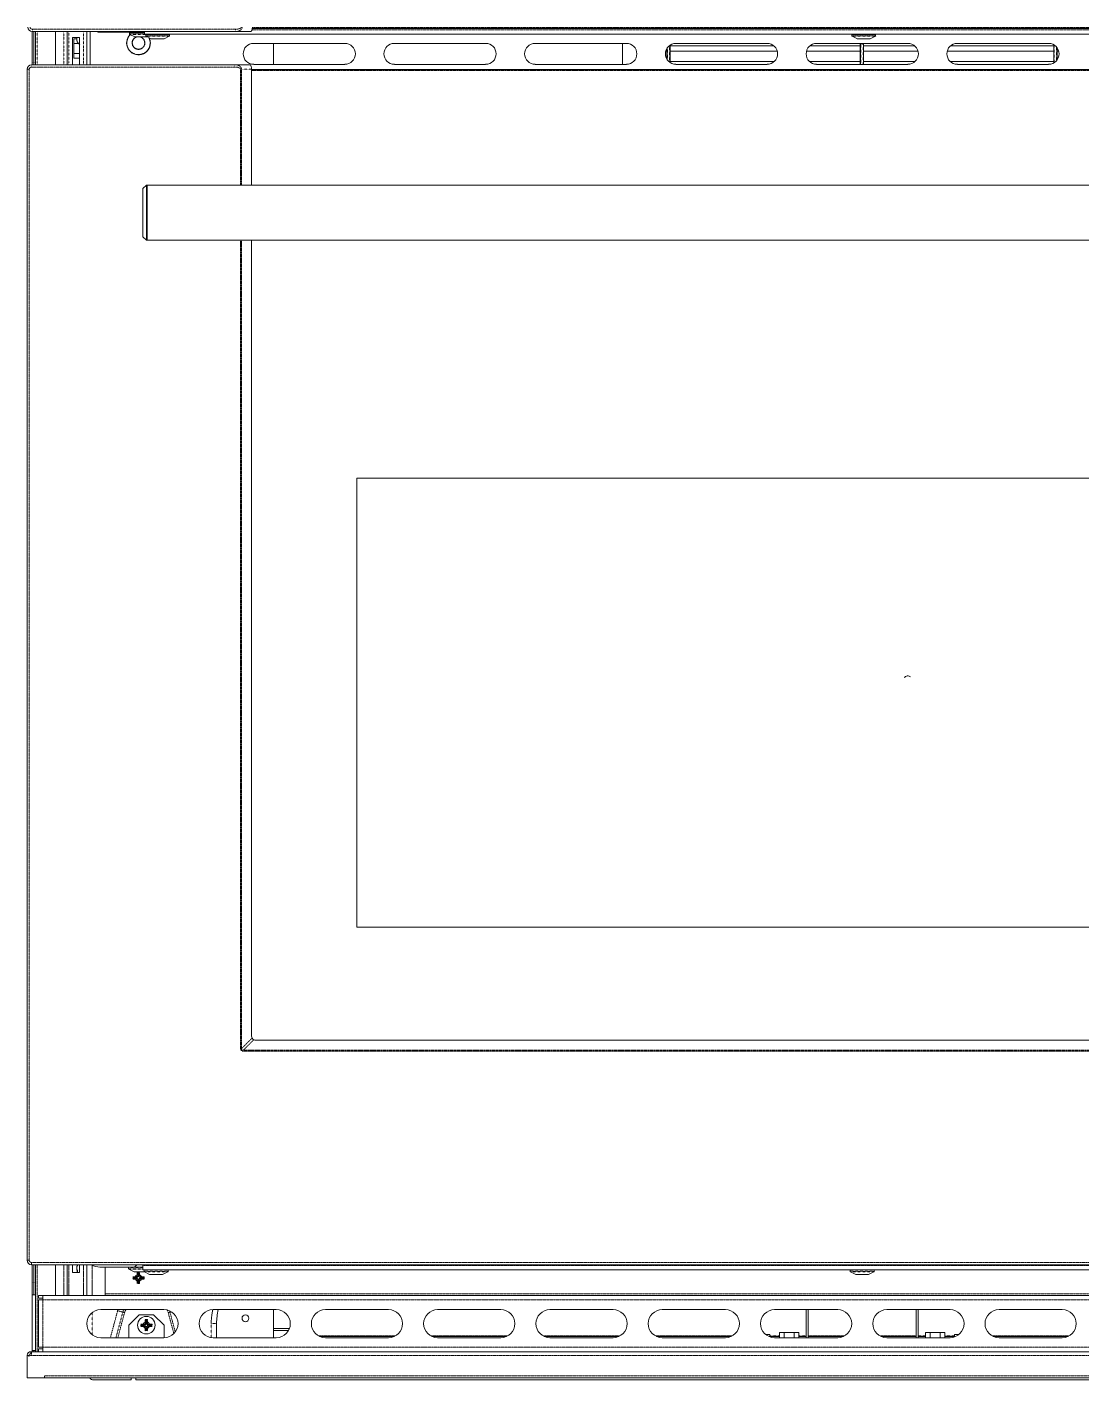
# Model space of a CAD drawing. Header units: millimetres. Extents: x 60499 to 556746, y 248297 to 497145.
# Drawn here: x 69357 to 85137, y 327653 to 347893 of the extents above; entities that cross this region are included whole.
import ezdxf

# ---------------------------------------------------------------- set-up
doc = ezdxf.new("R2010")
doc.units = ezdxf.units.MM
doc.linetypes.add('PHANTOM', pattern=[20, 10, -2, 2, -2, 2, -2])

msp = doc.modelspace()

# ---------------------------------------------------------------- linework, layer by layer
at = {"color": 7, "lineweight": 13, "ltscale": 0.01382}
msp.add_line((69434, 347825), (69434, 347361), dxfattribs=at)
at = {"color": 7, "linetype": 'PHANTOM', "lineweight": 13, "ltscale": 0.03937}
for p, q in [((72476, 347859), (69436, 347859)), ((90999, 347852), (72723, 347852)), ((72728, 347884), (90994, 347884)), ((69391, 347261), (69391, 329444)), ((69424, 347294), (72464, 347294)), ((72552, 345528), (72552, 347261)), ((72565, 345528), (72565, 347261)), ((90982, 347244), (72716, 347244)), ((72552, 332610), (72552, 344702)), ((72565, 332610), (72565, 344702)), ((72591, 332585), (91108, 332585)), ((72591, 332572), (91108, 332572)), ((94275, 329410), (69424, 329410)), ((69508, 328075), (69508, 329377)), ((92610, 329367), (71090, 329367)), ((93175, 328941), (70525, 328941)), ((69595, 328142), (69595, 328849)), ((69595, 328849), (94106, 328849)), ((73718, 328312), (74866, 328312)), ((75398, 328312), (76545, 328312)), ((77077, 328312), (78225, 328312)), ((78757, 328312), (79905, 328312)), ((83796, 328312), (84944, 328312)), ((94106, 328142), (69595, 328142)), ((94287, 328020), (69414, 328020)), ((69620, 327716), (94080, 327716))]:
    msp.add_line(p, q, dxfattribs=at)
at = {"color": 7, "linetype": 'PHANTOM', "lineweight": 13, "ltscale": 0.000999991}
for p, q in [((69436, 347825), (69436, 347859)), ((72476, 347825), (72476, 347859)), ((69424, 347294), (69424, 347328)), ((72464, 347294), (72464, 347328))]:
    msp.add_line(p, q, dxfattribs=at)
at = {"color": 7, "lineweight": 13, "ltscale": 0.03937}
for p, q in [((72476, 347825), (69436, 347825)), ((92633, 347786), (71113, 347786)), ((72727, 347872), (90996, 347872)), ((72747, 347649), (74111, 347649)), ((74852, 347649), (76217, 347649)), ((76957, 347649), (78322, 347649)), ((78977, 347614), (80527, 347614)), ((78977, 347612), (80530, 347612)), ((78977, 347530), (80580, 347530)), ((79063, 347649), (80427, 347649)), ((81015, 347530), (81821, 347530)), ((81066, 347612), (81821, 347612)), ((81068, 347614), (81821, 347614)), ((81168, 347649), (82533, 347649)), ((81870, 347614), (82632, 347614)), ((81870, 347612), (82635, 347612)), ((81870, 347530), (82685, 347530)), ((83121, 347530), (84714, 347530)), ((83171, 347612), (84714, 347612)), ((83174, 347614), (84714, 347614)), ((83273, 347649), (84638, 347649)), ((69424, 347328), (72464, 347328)), ((74111, 347334), (72747, 347334)), ((76217, 347334), (74852, 347334)), ((78322, 347334), (76957, 347334)), ((78977, 347376), (80534, 347376)), ((80427, 347334), (79063, 347334)), ((81061, 347376), (81821, 347376)), ((82533, 347334), (81168, 347334)), ((81870, 347376), (82639, 347376)), ((83167, 347376), (84714, 347376)), ((84638, 347334), (83273, 347334)), ((69357, 347261), (69357, 329444)), ((72716, 345528), (72716, 347261)), ((90982, 347256), (72716, 347256)), ((71155, 345528), (92544, 345528)), ((71155, 344702), (92544, 344702)), ((72716, 332798), (72716, 344702)), ((74291, 341144), (74291, 334426)), ((74291, 341144), (89408, 341144)), ((89408, 334426), (74291, 334426)), ((72778, 332736), (90920, 332736)), ((94275, 329377), (69424, 329377)), ((92610, 329301), (71090, 329301)), ((69434, 328928), (69434, 328092)), ((69482, 328928), (69482, 328092)), ((69595, 328915), (94106, 328915)), ((69529, 328142), (69529, 328849)), ((70460, 328705), (71405, 328705)), ((72140, 328705), (73085, 328705)), ((73820, 328705), (74764, 328705)), ((75499, 328705), (76444, 328705)), ((77179, 328705), (78124, 328705)), ((78858, 328705), (79803, 328705)), ((80538, 328705), (81483, 328705)), ((82218, 328705), (83163, 328705)), ((83897, 328705), (84842, 328705)), ((74852, 328305), (73732, 328305)), ((76531, 328305), (75412, 328305)), ((78211, 328305), (77091, 328305)), ((79891, 328305), (78771, 328305)), ((84930, 328305), (83810, 328305)), ((71405, 328285), (70460, 328285)), ((73085, 328285), (72140, 328285)), ((74764, 328285), (73820, 328285)), ((76444, 328285), (75499, 328285)), ((78124, 328285), (77179, 328285)), ((79803, 328285), (78858, 328285)), ((81483, 328285), (80538, 328285)), ((83163, 328285), (82218, 328285)), ((84842, 328285), (83897, 328285)), ((94287, 328075), (69414, 328075)), ((94106, 328075), (69595, 328075)), ((69620, 327682), (94080, 327682)), ((92717, 327653), (70982, 327653))]:
    msp.add_line(p, q, dxfattribs=at)
at = {"color": 7, "lineweight": 13, "ltscale": 0.013819}
for p, q in [((69457, 347825), (69457, 347361)), ((69458, 347825), (69458, 347361)), ((69482, 347825), (69482, 347361))]:
    msp.add_line(p, q, dxfattribs=at)
at = {"color": 7, "linetype": 'PHANTOM', "lineweight": 13, "ltscale": 0.014809}
for p, q in [((69508, 347328), (69508, 347825)), ((69909, 347825), (69909, 347328))]:
    msp.add_line(p, q, dxfattribs=at)
at = {"color": 7, "lineweight": 13, "ltscale": 0.01481}
for p, q in [((69781, 347825), (69781, 347328)), ((69958, 347825), (69958, 347328)), ((70250, 347328), (70250, 347825)), ((70303, 347825), (70303, 347328))]:
    msp.add_line(p, q, dxfattribs=at)
at = {"color": 7, "linetype": 'PHANTOM', "lineweight": 13, "ltscale": 0.01481}
for p, q in [((69984, 347328), (69984, 347825)), ((70200, 347825), (70200, 347328))]:
    msp.add_line(p, q, dxfattribs=at)
at = {"color": 7, "lineweight": 13, "ltscale": 0.012209}
for p, q in [((70039, 347328), (70039, 347738)), ((70144, 347738), (70144, 347328))]:
    msp.add_line(p, q, dxfattribs=at)
at = {"color": 7, "lineweight": 13, "ltscale": 0.003125}
for p, q in [((70039, 347738), (70144, 347738)), ((70144, 329262), (70039, 329262))]:
    msp.add_line(p, q, dxfattribs=at)
at = {"color": 7, "lineweight": 13, "ltscale": 0.000836891}
msp.add_line((70101, 347738), (70101, 347710), dxfattribs=at)
at = {"color": 7, "lineweight": 13, "ltscale": 0.01545}
for p, q in [((70978, 347815), (70459, 347815)), ((70966, 329341), (70447, 329341))]:
    msp.add_line(p, q, dxfattribs=at)
at = {"color": 7, "linetype": 'PHANTOM', "lineweight": 13, "ltscale": 0.006687}
msp.add_line((70888, 347807), (71113, 347807), dxfattribs=at)
at = {"color": 7, "lineweight": 13, "ltscale": 0.000470499}
for p, q in [((70888, 347807), (70888, 347791)), ((71132, 347762), (71132, 347777)), ((71489, 347762), (71489, 347777)), ((81695, 347762), (81695, 347777)), ((82051, 347762), (82051, 347777)), ((70876, 329333), (70876, 329317)), ((71109, 329277), (71109, 329293)), ((71466, 329277), (71466, 329293)), ((81671, 329277), (81671, 329293)), ((82028, 329277), (82028, 329293))]:
    msp.add_line(p, q, dxfattribs=at)
at = {"color": 7, "linetype": 'PHANTOM', "lineweight": 13, "ltscale": 0.006688}
msp.add_line((71113, 347791), (70888, 347791), dxfattribs=at)
at = {"color": 7, "linetype": 'PHANTOM', "lineweight": 13, "ltscale": 0.007195}
msp.add_line((71134, 347783), (70893, 347783), dxfattribs=at)
at = {"color": 7, "lineweight": 13, "ltscale": 0.002582}
for p, q in [((70970, 347744), (70893, 347783)), ((71214, 347715), (71137, 347754)), ((71407, 347715), (71484, 347754)), ((81777, 347715), (81699, 347754)), ((81969, 347715), (82047, 347754)), ((70959, 329271), (70881, 329309)), ((71191, 329231), (71114, 329269)), ((71384, 329231), (71461, 329269)), ((81754, 329231), (81676, 329269)), ((81946, 329231), (82024, 329269))]:
    msp.add_line(p, q, dxfattribs=at)
at = {"color": 7, "linetype": 'PHANTOM', "lineweight": 13, "ltscale": 0.005527}
msp.add_line((70970, 347744), (71156, 347744), dxfattribs=at)
at = {"color": 7, "lineweight": 13, "ltscale": 0.005468}
msp.add_line((70974, 347744), (71158, 347744), dxfattribs=at)
at = {"color": 7, "lineweight": 13, "ltscale": 0.000411377}
msp.add_line((70978, 347815), (70987, 347825), dxfattribs=at)
at = {"color": 7, "lineweight": 13, "ltscale": 0.004012}
msp.add_line((71113, 347815), (70978, 347815), dxfattribs=at)
at = {"color": 7, "lineweight": 13, "ltscale": 0.001178}
msp.add_line((71113, 347825), (71113, 347786), dxfattribs=at)
at = {"color": 7, "linetype": 'PHANTOM', "lineweight": 13, "ltscale": 0.005313}
for p, q in [((71132, 347777), (71311, 347777)), ((81671, 329293), (81850, 329293))]:
    msp.add_line(p, q, dxfattribs=at)
at = {"color": 7, "linetype": 'PHANTOM', "lineweight": 13, "ltscale": 0.005282}
for p, q in [((71310, 347762), (71132, 347762)), ((81872, 347762), (81695, 347762)), ((71286, 329277), (71109, 329277)), ((81849, 329277), (81671, 329277))]:
    msp.add_line(p, q, dxfattribs=at)
at = {"color": 7, "linetype": 'PHANTOM', "lineweight": 13, "ltscale": 0.005145}
for p, q in [((71310, 347754), (71137, 347754)), ((81872, 347754), (81699, 347754)), ((71286, 329269), (71114, 329269)), ((81849, 329269), (81676, 329269))]:
    msp.add_line(p, q, dxfattribs=at)
at = {"color": 7, "linetype": 'PHANTOM', "lineweight": 13, "ltscale": 3.05777e-05}
msp.add_line((71311, 347762), (71310, 347762), dxfattribs=at)
at = {"color": 7, "linetype": 'PHANTOM', "lineweight": 13, "ltscale": 2.97667e-05}
for p, q in [((71311, 347754), (71310, 347754)), ((81850, 329269), (81849, 329269))]:
    msp.add_line(p, q, dxfattribs=at)
at = {"color": 7, "linetype": 'PHANTOM', "lineweight": 13, "ltscale": 2.80245e-05}
for p, q in [((71311, 347777), (71311, 347777)), ((81873, 347777), (81874, 347777)), ((71287, 329293), (71288, 329293)), ((81850, 329293), (81851, 329293))]:
    msp.add_line(p, q, dxfattribs=at)
at = {"color": 7, "linetype": 'PHANTOM', "lineweight": 13, "ltscale": 0.005284}
for p, q in [((71311, 347777), (71489, 347777)), ((81874, 347777), (82051, 347777)), ((71288, 329293), (71466, 329293)), ((81851, 329293), (82028, 329293))]:
    msp.add_line(p, q, dxfattribs=at)
at = {"color": 7, "linetype": 'PHANTOM', "lineweight": 13, "ltscale": 0.005312}
for p, q in [((71489, 347762), (71311, 347762)), ((81695, 347777), (81873, 347777)), ((82051, 347762), (81873, 347762)), ((71109, 329293), (71287, 329293)), ((71466, 329277), (71287, 329277)), ((82028, 329277), (81850, 329277))]:
    msp.add_line(p, q, dxfattribs=at)
at = {"color": 7, "linetype": 'PHANTOM', "lineweight": 13, "ltscale": 0.005174}
for p, q in [((71484, 347754), (71311, 347754)), ((82047, 347754), (81873, 347754)), ((71461, 329269), (71287, 329269)), ((82024, 329269), (81850, 329269))]:
    msp.add_line(p, q, dxfattribs=at)
at = {"color": 7, "lineweight": 13, "ltscale": 0.006643}
for p, q in [((72699, 347825), (72476, 347825)), ((72688, 347328), (72464, 347328))]:
    msp.add_line(p, q, dxfattribs=at)
at = {"color": 7, "linetype": 'PHANTOM', "lineweight": 13, "ltscale": 3.05476e-05}
for p, q in [((81873, 347762), (81872, 347762)), ((71287, 329277), (71286, 329277)), ((81850, 329277), (81849, 329277))]:
    msp.add_line(p, q, dxfattribs=at)
at = {"color": 7, "linetype": 'PHANTOM', "lineweight": 13, "ltscale": 2.97366e-05}
for p, q in [((81873, 347754), (81872, 347754)), ((71287, 329269), (71286, 329269))]:
    msp.add_line(p, q, dxfattribs=at)
at = {"color": 7, "lineweight": 13, "ltscale": 0.001275}
msp.add_line((70101, 347714), (70058, 347714), dxfattribs=at)
at = {"color": 7, "lineweight": 13, "ltscale": 0.002048}
for p, q in [((70058, 347645), (70058, 347714)), ((70058, 347428), (70058, 347497)), ((80615, 328364), (80684, 328364)), ((80832, 328364), (80900, 328364)), ((82798, 328364), (82867, 328364)), ((83015, 328364), (83084, 328364))]:
    msp.add_line(p, q, dxfattribs=at)
at = {"color": 7, "lineweight": 13, "ltscale": 0.002083}
msp.add_line((70128, 347645), (70058, 347645), dxfattribs=at)
at = {"color": 7, "lineweight": 13, "ltscale": 0.004405}
for p, q in [((70058, 347497), (70058, 347645)), ((80684, 328364), (80832, 328364)), ((82867, 328364), (83015, 328364))]:
    msp.add_line(p, q, dxfattribs=at)
at = {"color": 7, "linetype": 'PHANTOM', "lineweight": 13, "ltscale": 2.72055e-05}
msp.add_line((70110, 347672), (70109, 347672), dxfattribs=at)
at = {"color": 7, "lineweight": 13, "ltscale": 1.19443e-05}
msp.add_line((70110, 347672), (70110, 347672), dxfattribs=at)
at = {"color": 7, "linetype": 'PHANTOM', "lineweight": 13, "ltscale": 0.002865}
for p, q in [((71214, 347715), (71311, 347715)), ((81777, 347715), (81873, 347715)), ((71191, 329231), (71287, 329231)), ((81754, 329231), (81850, 329231))]:
    msp.add_line(p, q, dxfattribs=at)
at = {"color": 7, "lineweight": 13, "ltscale": 0.002753}
for p, q in [((71218, 347714), (71311, 347714)), ((81780, 347714), (81873, 347714)), ((71195, 329230), (71287, 329230)), ((81757, 329230), (81850, 329230))]:
    msp.add_line(p, q, dxfattribs=at)
at = {"color": 7, "linetype": 'PHANTOM', "lineweight": 13, "ltscale": 2.05453e-05}
for p, q in [((71311, 347715), (71311, 347715)), ((81850, 329231), (81851, 329231))]:
    msp.add_line(p, q, dxfattribs=at)
at = {"color": 7, "linetype": 'PHANTOM', "lineweight": 13, "ltscale": 0.002845}
for p, q in [((71311, 347715), (71407, 347715)), ((81874, 347715), (81969, 347715)), ((71288, 329231), (71384, 329231)), ((81851, 329231), (81946, 329231))]:
    msp.add_line(p, q, dxfattribs=at)
at = {"color": 7, "lineweight": 13, "ltscale": 1.97343e-05}
msp.add_line((71311, 347714), (71311, 347714), dxfattribs=at)
at = {"color": 7, "lineweight": 13, "ltscale": 0.002734}
for p, q in [((71311, 347714), (71403, 347714)), ((81874, 347714), (81965, 347714)), ((71288, 329230), (71380, 329230)), ((81851, 329230), (81942, 329230))]:
    msp.add_line(p, q, dxfattribs=at)
at = {"color": 7, "lineweight": 13, "ltscale": 0.009375}
for p, q in [((73043, 347649), (73043, 347334)), ((78262, 347649), (78262, 347334))]:
    msp.add_line(p, q, dxfattribs=at)
at = {"color": 7, "lineweight": 13, "ltscale": 0.000533006}
msp.add_line((78910, 347530), (78928, 347530), dxfattribs=at)
at = {"color": 7, "lineweight": 13, "ltscale": 0.004842}
msp.add_line((78928, 347573), (78928, 347411), dxfattribs=at)
at = {"color": 7, "linetype": 'PHANTOM', "lineweight": 13, "ltscale": 0.005577}
msp.add_line((78936, 347586), (78936, 347398), dxfattribs=at)
at = {"color": 7, "linetype": 'PHANTOM', "lineweight": 13, "ltscale": 0.007543}
msp.add_line((78969, 347365), (78969, 347619), dxfattribs=at)
at = {"color": 7, "lineweight": 13, "ltscale": 0.007882}
msp.add_line((78977, 347624), (78977, 347360), dxfattribs=at)
at = {"color": 7, "lineweight": 13, "ltscale": 0.000312265}
msp.add_line((78977, 347614), (78977, 347624), dxfattribs=at)
at = {"color": 7, "lineweight": 13, "ltscale": 0.008884}
for p, q in [((81821, 347633), (81821, 347334)), ((81870, 347633), (81870, 347334))]:
    msp.add_line(p, q, dxfattribs=at)
at = {"color": 7, "linetype": 'PHANTOM', "lineweight": 13, "ltscale": 0.00913}
for p, q in [((81829, 347641), (81829, 347334)), ((81862, 347334), (81862, 347641))]:
    msp.add_line(p, q, dxfattribs=at)
at = {"color": 7, "lineweight": 13, "ltscale": 0.000984252}
msp.add_line((81829, 347641), (81862, 347641), dxfattribs=at)
at = {"color": 7, "lineweight": 13, "ltscale": 0.000567939}
msp.add_line((81870, 347614), (81870, 347633), dxfattribs=at)
at = {"color": 7, "linetype": 'PHANTOM', "lineweight": 13, "ltscale": 2.05753e-05}
for p, q in [((81873, 347715), (81874, 347715)), ((71287, 329231), (71288, 329231))]:
    msp.add_line(p, q, dxfattribs=at)
at = {"color": 7, "lineweight": 13, "ltscale": 1.97643e-05}
for p, q in [((81873, 347714), (81874, 347714)), ((71287, 329230), (71288, 329230)), ((81850, 329230), (81851, 329230))]:
    msp.add_line(p, q, dxfattribs=at)
at = {"color": 7, "lineweight": 13, "ltscale": 0.008211}
msp.add_line((84714, 347630), (84714, 347354), dxfattribs=at)
at = {"color": 7, "linetype": 'PHANTOM', "lineweight": 13, "ltscale": 0.007921}
msp.add_line((84722, 347625), (84722, 347359), dxfattribs=at)
at = {"color": 7, "linetype": 'PHANTOM', "lineweight": 13, "ltscale": 0.006255}
msp.add_line((84755, 347387), (84755, 347597), dxfattribs=at)
at = {"color": 7, "lineweight": 13, "ltscale": 0.005657}
msp.add_line((84764, 347587), (84764, 347397), dxfattribs=at)
at = {"color": 7, "lineweight": 13, "ltscale": 0.000808295}
msp.add_line((84764, 347530), (84791, 347530), dxfattribs=at)
at = {"color": 7, "linetype": 'PHANTOM', "lineweight": 13, "ltscale": 0.000699982}
for p, q in [((69434, 347361), (69457, 347361)), ((69434, 329112), (69457, 329112))]:
    msp.add_line(p, q, dxfattribs=at)
at = {"color": 7, "lineweight": 13, "ltscale": 0.000991581}
for p, q in [((69434, 347361), (69434, 347328)), ((69457, 347361), (69457, 347328)), ((69458, 347361), (69458, 347328)), ((69482, 347361), (69482, 347328))]:
    msp.add_line(p, q, dxfattribs=at)
at = {"color": 7, "linetype": 'PHANTOM', "lineweight": 13, "ltscale": 0.000700012}
for p, q in [((69482, 347361), (69458, 347361)), ((69482, 329112), (69458, 329112))]:
    msp.add_line(p, q, dxfattribs=at)
at = {"color": 7, "lineweight": 13, "ltscale": 0.002558}
for p, q in [((70144, 347497), (70058, 347497)), ((70144, 347428), (70058, 347428))]:
    msp.add_line(p, q, dxfattribs=at)
at = {"color": 7, "linetype": 'PHANTOM', "lineweight": 13, "ltscale": 0.001}
for p, q in [((69391, 347261), (69357, 347261)), ((69391, 329444), (69357, 329444)), ((69424, 329410), (69424, 329377))]:
    msp.add_line(p, q, dxfattribs=at)
at = {"color": 7, "linetype": 'PHANTOM', "lineweight": 13, "ltscale": 0.000382701}
for p, q in [((72552, 347261), (72565, 347261)), ((72552, 332610), (72565, 332610))]:
    msp.add_line(p, q, dxfattribs=at)
at = {"color": 7, "linetype": 'PHANTOM', "lineweight": 13, "ltscale": 0.004504}
msp.add_line((72716, 347261), (72565, 347261), dxfattribs=at)
at = {"color": 7, "lineweight": 13, "ltscale": 0.002227}
for p, q in [((71089, 345475), (71142, 345528)), ((71089, 344755), (71142, 344702))]:
    msp.add_line(p, q, dxfattribs=at)
at = {"color": 7, "lineweight": 13, "ltscale": 0.012303}
for p, q in [((71142, 345528), (71142, 345115)), ((71155, 345115), (71155, 345528)), ((71155, 345528), (71155, 345115)), ((71142, 345115), (71142, 344702)), ((71155, 344702), (71155, 345115)), ((71155, 345115), (71155, 344702))]:
    msp.add_line(p, q, dxfattribs=at)
at = {"color": 7, "lineweight": 13, "ltscale": 0.000393695}
for p, q in [((71155, 345528), (71142, 345528)), ((71155, 344702), (71142, 344702))]:
    msp.add_line(p, q, dxfattribs=at)
at = {"color": 7, "lineweight": 13, "ltscale": 0.010728}
for p, q in [((71089, 345475), (71089, 345115)), ((71089, 345115), (71089, 344755))]:
    msp.add_line(p, q, dxfattribs=at)
at = {"color": 7, "linetype": 'PHANTOM', "lineweight": 13, "ltscale": 0.006616}
for p, q in [((72565, 332610), (72722, 332768)), ((72591, 332585), (72748, 332742))]:
    msp.add_line(p, q, dxfattribs=at)
at = {"color": 7, "linetype": 'PHANTOM', "lineweight": 13, "ltscale": 0.000382686}
msp.add_line((72591, 332572), (72591, 332585), dxfattribs=at)
at = {"color": 7, "lineweight": 13, "ltscale": 0.007884}
for p, q in [((69434, 329377), (69434, 329112)), ((69457, 329377), (69457, 329112)), ((69458, 329377), (69458, 329112)), ((69482, 329377), (69482, 329112))]:
    msp.add_line(p, q, dxfattribs=at)
at = {"color": 7, "lineweight": 13, "ltscale": 0.013736}
for p, q in [((69781, 329377), (69781, 328915)), ((69958, 329377), (69958, 328915)), ((70250, 328915), (70250, 329377))]:
    msp.add_line(p, q, dxfattribs=at)
at = {"color": 7, "linetype": 'PHANTOM', "lineweight": 13, "ltscale": 0.013736}
for p, q in [((69909, 329377), (69909, 328915)), ((69984, 328915), (69984, 329377)), ((70200, 329377), (70200, 328915))]:
    msp.add_line(p, q, dxfattribs=at)
at = {"color": 7, "lineweight": 13, "ltscale": 0.003416}
for p, q in [((70039, 329262), (70039, 329377)), ((70144, 329377), (70144, 329262))]:
    msp.add_line(p, q, dxfattribs=at)
at = {"color": 7, "lineweight": 13, "ltscale": 0.000908499}
msp.add_line((70101, 329328), (70101, 329298), dxfattribs=at)
at = {"color": 7, "linetype": 'PHANTOM', "lineweight": 13, "ltscale": 2.46517e-05}
msp.add_line((70109, 329366), (70110, 329366), dxfattribs=at)
at = {"color": 7, "lineweight": 13, "ltscale": 1.13793e-05}
msp.add_line((70109, 329365), (70110, 329366), dxfattribs=at)
at = {"color": 7, "linetype": 'PHANTOM', "lineweight": 13, "ltscale": 0.013536}
msp.add_line((70330, 329370), (70330, 328915), dxfattribs=at)
at = {"color": 7, "lineweight": 13, "ltscale": 0.011901}
msp.add_line((70525, 329341), (70525, 328941), dxfattribs=at)
at = {"color": 7, "linetype": 'PHANTOM', "lineweight": 13, "ltscale": 0.00635}
for p, q in [((70876, 329333), (71090, 329333)), ((71090, 329317), (70876, 329317))]:
    msp.add_line(p, q, dxfattribs=at)
at = {"color": 7, "linetype": 'PHANTOM', "lineweight": 13, "ltscale": 0.006212}
msp.add_line((71090, 329309), (70881, 329309), dxfattribs=at)
at = {"color": 7, "lineweight": 13, "ltscale": 0.001407}
msp.add_line((70966, 329341), (70997, 329377), dxfattribs=at)
at = {"color": 7, "lineweight": 13, "ltscale": 0.003675}
msp.add_line((71090, 329341), (70966, 329341), dxfattribs=at)
at = {"color": 7, "lineweight": 13, "ltscale": 0.000279975}
msp.add_line((71090, 329367), (71090, 329377), dxfattribs=at)
at = {"color": 7, "lineweight": 13, "ltscale": 0.00197}
for p, q in [((71090, 329367), (71090, 329301)), ((69529, 328915), (69595, 328915)), ((69595, 328849), (69595, 328915)), ((69529, 328875), (69595, 328875)), ((69595, 328849), (69529, 328849)), ((69595, 328142), (69529, 328142)), ((69595, 328116), (69529, 328116)), ((69595, 328142), (69595, 328075)), ((69595, 328075), (69529, 328075))]:
    msp.add_line(p, q, dxfattribs=at)
at = {"color": 7, "lineweight": 13, "ltscale": 0.005469}
for p, q in [((69434, 329112), (69434, 328928)), ((69457, 329112), (69457, 328928)), ((69458, 329112), (69458, 328928)), ((69482, 329112), (69482, 328928))]:
    msp.add_line(p, q, dxfattribs=at)
at = {"color": 7, "lineweight": 13, "ltscale": 3.74261e-05}
msp.add_line((70101, 329263), (70101, 329262), dxfattribs=at)
at = {"color": 7, "lineweight": 13, "ltscale": 9.98429e-05}
msp.add_line((70106, 329293), (70109, 329293), dxfattribs=at)
at = {"color": 7, "lineweight": 13, "ltscale": 0.000101315}
msp.add_line((70109, 329267), (70106, 329267), dxfattribs=at)
at = {"color": 7, "linetype": 'PHANTOM', "lineweight": 13, "ltscale": 0.000510571}
msp.add_line((70939, 329180), (70939, 329197), dxfattribs=at)
at = {"color": 7, "linetype": 'PHANTOM', "lineweight": 13, "ltscale": 0.000536163}
for p, q in [((70939, 329162), (70939, 329180)), ((71058, 328454), (71058, 328472))]:
    msp.add_line(p, q, dxfattribs=at)
at = {"color": 7, "lineweight": 13, "ltscale": 0.000374982}
for p, q in [((70945, 329180), (70945, 329193)), ((71102, 329193), (71102, 329180))]:
    msp.add_line(p, q, dxfattribs=at)
at = {"color": 7, "lineweight": 13, "ltscale": 0.000923157}
for p, q in [((70945, 329193), (70976, 329193)), ((71064, 328484), (71095, 328484))]:
    msp.add_line(p, q, dxfattribs=at)
at = {"color": 7, "lineweight": 13, "ltscale": 0.000530325}
for p, q in [((70958, 329180), (70945, 329193)), ((70958, 329179), (70945, 329167)), ((71022, 329246), (71010, 329259)), ((71023, 329115), (71036, 329102)), ((71090, 329180), (71102, 329193)), ((71090, 329179), (71102, 329167)), ((71141, 328538), (71129, 328551)), ((71142, 328538), (71155, 328551)), ((71077, 328472), (71064, 328484)), ((71208, 328472), (71221, 328484))]:
    msp.add_line(p, q, dxfattribs=at)
at = {"color": 7, "lineweight": 13, "ltscale": 0.000400003}
for p, q in [((70945, 329167), (70945, 329180)), ((71102, 329180), (71102, 329167))]:
    msp.add_line(p, q, dxfattribs=at)
at = {"color": 7, "lineweight": 13, "ltscale": 0.000932138}
for p, q in [((70976, 329167), (70945, 329167)), ((71010, 329102), (71010, 329133)), ((71095, 328458), (71064, 328458)), ((71129, 328393), (71129, 328425))]:
    msp.add_line(p, q, dxfattribs=at)
at = {"color": 7, "linetype": 'PHANTOM', "lineweight": 13, "ltscale": 2.50208e-05}
for p, q in [((70958, 329179), (70958, 329180)), ((71090, 329180), (71090, 329179))]:
    msp.add_line(p, q, dxfattribs=at)
at = {"color": 7, "linetype": 'PHANTOM', "lineweight": 13, "ltscale": 0.000800005}
for p, q in [((70958, 329180), (70985, 329180)), ((70985, 329179), (70958, 329179)), ((71022, 329115), (71022, 329141)), ((71023, 329141), (71023, 329115)), ((71077, 328472), (71104, 328472)), ((71104, 328471), (71077, 328471))]:
    msp.add_line(p, q, dxfattribs=at)
at = {"color": 7, "linetype": 'PHANTOM', "lineweight": 13, "ltscale": 0.004563}
msp.add_line((70959, 329271), (71112, 329271), dxfattribs=at)
at = {"color": 7, "lineweight": 13, "ltscale": 0.004487}
msp.add_line((70962, 329270), (71113, 329270), dxfattribs=at)
at = {"color": 7, "linetype": 'PHANTOM', "lineweight": 13, "ltscale": 0.000125014}
for p, q in [((70976, 329193), (70976, 329197)), ((70976, 329167), (70976, 329162)), ((70985, 329193), (70985, 329197)), ((70985, 329167), (70985, 329162)), ((71010, 329227), (71006, 329227)), ((71010, 329218), (71006, 329218)), ((71010, 329141), (71006, 329141)), ((71010, 329133), (71006, 329133)), ((71036, 329227), (71040, 329227)), ((71036, 329218), (71040, 329218)), ((71036, 329141), (71040, 329141)), ((71036, 329133), (71040, 329133)), ((71061, 329193), (71061, 329197)), ((71061, 329167), (71061, 329162)), ((71070, 329167), (71070, 329162)), ((71071, 329193), (71071, 329197)), ((71095, 328484), (71095, 328488)), ((71095, 328458), (71095, 328454)), ((71104, 328484), (71104, 328488)), ((71104, 328458), (71104, 328454)), ((71180, 328484), (71180, 328488)), ((71180, 328458), (71180, 328454)), ((71189, 328484), (71189, 328488)), ((71189, 328458), (71189, 328454))]:
    msp.add_line(p, q, dxfattribs=at)
at = {"color": 7, "linetype": 'PHANTOM', "lineweight": 13, "ltscale": 0.000258498}
for p, q in [((70976, 329197), (70985, 329197)), ((71095, 328488), (71104, 328488)), ((71159, 328433), (71159, 328424))]:
    msp.add_line(p, q, dxfattribs=at)
at = {"color": 7, "lineweight": 13, "ltscale": 0.000258498}
for p, q in [((70976, 329193), (70985, 329193)), ((71095, 328484), (71104, 328484)), ((71155, 328433), (71155, 328424))]:
    msp.add_line(p, q, dxfattribs=at)
at = {"color": 7, "lineweight": 13, "ltscale": 0.000249397}
for p, q in [((70985, 329167), (70976, 329167)), ((71010, 329133), (71010, 329141))]:
    msp.add_line(p, q, dxfattribs=at)
at = {"color": 7, "linetype": 'PHANTOM', "lineweight": 13, "ltscale": 0.000249397}
for p, q in [((70985, 329162), (70976, 329162)), ((71006, 329133), (71006, 329141))]:
    msp.add_line(p, q, dxfattribs=at)
at = {"color": 7, "linetype": 'PHANTOM', "lineweight": 13, "ltscale": 0.000374982}
for p, q in [((70985, 329180), (70985, 329193)), ((70985, 329179), (70985, 329167)), ((71023, 329218), (71036, 329218)), ((71023, 329141), (71036, 329141)), ((71061, 329180), (71061, 329193)), ((71061, 329179), (71061, 329167)), ((71104, 328471), (71104, 328458)), ((71180, 328471), (71180, 328458))]:
    msp.add_line(p, q, dxfattribs=at)
at = {"color": 7, "linetype": 'PHANTOM', "lineweight": 13, "ltscale": 0.000536343}
for p, q in [((71005, 329265), (71023, 329265)), ((71124, 328557), (71142, 328557))]:
    msp.add_line(p, q, dxfattribs=at)
at = {"color": 7, "linetype": 'PHANTOM', "lineweight": 13, "ltscale": 0.000274358}
for p, q in [((71006, 329218), (71006, 329227)), ((71070, 329162), (71061, 329162))]:
    msp.add_line(p, q, dxfattribs=at)
at = {"color": 7, "lineweight": 13, "ltscale": 0.000957549}
for p, q in [((71010, 329227), (71010, 329259)), ((71129, 328519), (71129, 328551)), ((71221, 328458), (71189, 328458))]:
    msp.add_line(p, q, dxfattribs=at)
at = {"color": 7, "lineweight": 13, "ltscale": 0.000774984}
for p, q in [((71010, 329259), (71036, 329259)), ((71036, 329102), (71010, 329102)), ((71155, 328394), (71129, 328394))]:
    msp.add_line(p, q, dxfattribs=at)
at = {"color": 7, "lineweight": 13, "ltscale": 0.000274358}
for p, q in [((71010, 329218), (71010, 329227)), ((71070, 329167), (71061, 329167))]:
    msp.add_line(p, q, dxfattribs=at)
at = {"color": 7, "linetype": 'PHANTOM', "lineweight": 13, "ltscale": 0.000375012}
for p, q in [((71022, 329218), (71010, 329218)), ((71022, 329141), (71010, 329141)), ((71141, 328509), (71129, 328509)), ((71142, 328509), (71155, 328509)), ((71104, 328472), (71104, 328484)), ((71141, 328433), (71129, 328433)), ((71142, 328433), (71155, 328433)), ((71180, 328472), (71180, 328484))]:
    msp.add_line(p, q, dxfattribs=at)
at = {"color": 7, "lineweight": 13, "ltscale": 0.000530347}
for p, q in [((71022, 329115), (71010, 329102)), ((71141, 328406), (71129, 328394)), ((71142, 328406), (71155, 328394))]:
    msp.add_line(p, q, dxfattribs=at)
at = {"color": 7, "linetype": 'PHANTOM', "lineweight": 13, "ltscale": 0.000849987}
for p, q in [((71022, 329218), (71022, 329246)), ((71023, 329246), (71023, 329218)), ((71061, 329180), (71090, 329180)), ((71090, 329179), (71061, 329179))]:
    msp.add_line(p, q, dxfattribs=at)
at = {"color": 7, "linetype": 'PHANTOM', "lineweight": 13, "ltscale": 2.49908e-05}
for p, q in [((71022, 329246), (71023, 329246)), ((71023, 329115), (71022, 329115)), ((71141, 328538), (71142, 328538)), ((71077, 328471), (71077, 328472)), ((71142, 328406), (71141, 328406)), ((71208, 328472), (71208, 328471))]:
    msp.add_line(p, q, dxfattribs=at)
at = {"color": 7, "linetype": 'PHANTOM', "lineweight": 13, "ltscale": 0.000510781}
for p, q in [((71023, 329265), (71040, 329265)), ((71142, 328557), (71159, 328557))]:
    msp.add_line(p, q, dxfattribs=at)
at = {"color": 7, "lineweight": 13, "ltscale": 0.000530304}
for p, q in [((71023, 329246), (71036, 329259)), ((71077, 328471), (71064, 328458)), ((71208, 328471), (71221, 328458))]:
    msp.add_line(p, q, dxfattribs=at)
at = {"color": 7, "lineweight": 13, "ltscale": 0.000948568}
for p, q in [((71036, 329259), (71036, 329227)), ((71071, 329193), (71102, 329193))]:
    msp.add_line(p, q, dxfattribs=at)
at = {"color": 7, "lineweight": 13, "ltscale": 0.000283489}
for p, q in [((71036, 329227), (71036, 329218)), ((71061, 329193), (71071, 329193))]:
    msp.add_line(p, q, dxfattribs=at)
at = {"color": 7, "lineweight": 13, "ltscale": 0.000258528}
msp.add_line((71036, 329141), (71036, 329133), dxfattribs=at)
at = {"color": 7, "lineweight": 13, "ltscale": 0.000923127}
for p, q in [((71036, 329133), (71036, 329102)), ((71155, 328424), (71155, 328393))]:
    msp.add_line(p, q, dxfattribs=at)
at = {"color": 7, "linetype": 'PHANTOM', "lineweight": 13, "ltscale": 0.000283489}
for p, q in [((71040, 329227), (71040, 329218)), ((71061, 329197), (71071, 329197))]:
    msp.add_line(p, q, dxfattribs=at)
at = {"color": 7, "linetype": 'PHANTOM', "lineweight": 13, "ltscale": 0.000258528}
msp.add_line((71040, 329141), (71040, 329133), dxfattribs=at)
at = {"color": 7, "lineweight": 13, "ltscale": 0.000957579}
msp.add_line((71102, 329167), (71070, 329167), dxfattribs=at)
at = {"color": 7, "linetype": 'PHANTOM', "lineweight": 13, "ltscale": 0.000510721}
msp.add_line((71108, 329197), (71108, 329180), dxfattribs=at)
at = {"color": 7, "linetype": 'PHANTOM', "lineweight": 13, "ltscale": 0.000536313}
msp.add_line((71108, 329180), (71108, 329162), dxfattribs=at)
at = {"color": 7, "lineweight": 13, "ltscale": 0.001425}
for p, q in [((69434, 328928), (69482, 328928)), ((69434, 328092), (69482, 328092))]:
    msp.add_line(p, q, dxfattribs=at)
at = {"color": 7, "lineweight": 13, "ltscale": 0.001195}
for p, q in [((69529, 328915), (69529, 328875)), ((69529, 328075), (69529, 328116))]:
    msp.add_line(p, q, dxfattribs=at)
at = {"color": 7, "lineweight": 13, "ltscale": 0.000775014}
for p, q in [((70525, 328941), (70525, 328915)), ((71129, 328551), (71155, 328551))]:
    msp.add_line(p, q, dxfattribs=at)
at = {"color": 7, "linetype": 'PHANTOM', "lineweight": 13, "ltscale": 0.000536193}
for p, q in [((71023, 329096), (71005, 329096)), ((71142, 328388), (71124, 328388))]:
    msp.add_line(p, q, dxfattribs=at)
at = {"color": 7, "linetype": 'PHANTOM', "lineweight": 13, "ltscale": 0.000510631}
for p, q in [((71040, 329096), (71023, 329096)), ((71159, 328388), (71142, 328388))]:
    msp.add_line(p, q, dxfattribs=at)
at = {"color": 7, "lineweight": 13, "ltscale": 0.0125}
for p, q in [((73043, 328705), (73043, 328285)), ((81010, 328705), (81010, 328285)), ((81043, 328705), (81043, 328285)), ((82656, 328285), (82656, 328705)), ((82689, 328285), (82689, 328705))]:
    msp.add_line(p, q, dxfattribs=at)
at = {"color": 7, "linetype": 'PHANTOM', "lineweight": 13, "ltscale": 0.009827}
msp.add_line((70330, 328660), (70330, 328330), dxfattribs=at)
at = {"color": 7, "linetype": 'PHANTOM', "lineweight": 13, "ltscale": 0.012397}
msp.add_line((70712, 328688), (70604, 328285), dxfattribs=at)
at = {"color": 7, "linetype": 'PHANTOM', "lineweight": 13, "ltscale": 0.011759}
msp.add_line((70790, 328667), (70687, 328285), dxfattribs=at)
at = {"color": 7, "linetype": 'PHANTOM', "lineweight": 13, "ltscale": 0.002381}
msp.add_line((70712, 328688), (70790, 328667), dxfattribs=at)
at = {"color": 7, "linetype": 'PHANTOM', "lineweight": 13, "ltscale": 0.011546}
msp.add_line((70715, 328285), (70815, 328660), dxfattribs=at)
at = {"color": 7, "linetype": 'PHANTOM', "lineweight": 13, "ltscale": 0.000793737}
for p, q in [((70815, 328660), (70790, 328667)), ((71495, 328667), (71469, 328660))]:
    msp.add_line(p, q, dxfattribs=at)
at = {"color": 7, "lineweight": 13, "ltscale": 0.006611}
for p, q in [((71034, 328629), (70877, 328472)), ((71408, 328472), (71250, 328629))]:
    msp.add_line(p, q, dxfattribs=at)
at = {"color": 7, "lineweight": 13, "ltscale": 0.00645}
msp.add_line((71034, 328629), (71250, 328629), dxfattribs=at)
at = {"color": 7, "linetype": 'PHANTOM', "lineweight": 13, "ltscale": 0.000274388}
for p, q in [((71125, 328509), (71125, 328519)), ((71189, 328454), (71180, 328454))]:
    msp.add_line(p, q, dxfattribs=at)
at = {"color": 7, "linetype": 'PHANTOM', "lineweight": 13, "ltscale": 0.000124984}
for p, q in [((71129, 328519), (71125, 328519)), ((71129, 328509), (71125, 328509)), ((71155, 328519), (71159, 328519)), ((71155, 328509), (71159, 328509)), ((71129, 328433), (71125, 328433)), ((71129, 328425), (71125, 328425)), ((71155, 328433), (71159, 328433)), ((71155, 328424), (71159, 328424))]:
    msp.add_line(p, q, dxfattribs=at)
at = {"color": 7, "lineweight": 13, "ltscale": 0.000274388}
for p, q in [((71129, 328509), (71129, 328519)), ((71189, 328458), (71180, 328458))]:
    msp.add_line(p, q, dxfattribs=at)
at = {"color": 7, "linetype": 'PHANTOM', "lineweight": 13, "ltscale": 0.000850017}
for p, q in [((71141, 328509), (71141, 328538)), ((71142, 328538), (71142, 328509)), ((71180, 328472), (71208, 328472)), ((71208, 328471), (71180, 328471))]:
    msp.add_line(p, q, dxfattribs=at)
at = {"color": 7, "lineweight": 13, "ltscale": 0.000948538}
for p, q in [((71155, 328551), (71155, 328519)), ((71189, 328484), (71221, 328484))]:
    msp.add_line(p, q, dxfattribs=at)
at = {"color": 7, "lineweight": 13, "ltscale": 0.000283519}
for p, q in [((71155, 328519), (71155, 328509)), ((71180, 328484), (71189, 328484))]:
    msp.add_line(p, q, dxfattribs=at)
at = {"color": 7, "linetype": 'PHANTOM', "lineweight": 13, "ltscale": 0.000283519}
for p, q in [((71159, 328519), (71159, 328509)), ((71180, 328488), (71189, 328488))]:
    msp.add_line(p, q, dxfattribs=at)
at = {"color": 7, "linetype": 'PHANTOM', "lineweight": 13, "ltscale": 0.009664}
msp.add_line((71469, 328660), (71553, 328346), dxfattribs=at)
at = {"color": 7, "linetype": 'PHANTOM', "lineweight": 13, "ltscale": 0.000686238}
msp.add_line((71495, 328667), (71517, 328673), dxfattribs=at)
at = {"color": 7, "linetype": 'PHANTOM', "lineweight": 13, "ltscale": 0.009124}
msp.add_line((71574, 328371), (71495, 328667), dxfattribs=at)
at = {"color": 7, "linetype": 'PHANTOM', "lineweight": 13, "ltscale": 0.006312}
msp.add_line((72111, 328287), (72111, 328499), dxfattribs=at)
at = {"color": 7, "linetype": 'PHANTOM', "lineweight": 13, "ltscale": 0.0024}
msp.add_line((72111, 328499), (72192, 328499), dxfattribs=at)
at = {"color": 7, "lineweight": 13, "ltscale": 0.00637}
msp.add_line((72192, 328499), (72192, 328285), dxfattribs=at)
at = {"color": 7, "lineweight": 13, "ltscale": 0.005545}
for p, q in [((70877, 328472), (70877, 328285)), ((71408, 328472), (71408, 328285))]:
    msp.add_line(p, q, dxfattribs=at)
at = {"color": 7, "linetype": 'PHANTOM', "lineweight": 13, "ltscale": 0.000510601}
msp.add_line((71058, 328472), (71058, 328489), dxfattribs=at)
at = {"color": 7, "lineweight": 13, "ltscale": 0.000375012}
for p, q in [((71064, 328472), (71064, 328484)), ((71221, 328484), (71221, 328472))]:
    msp.add_line(p, q, dxfattribs=at)
at = {"color": 7, "lineweight": 13, "ltscale": 0.000399973}
for p, q in [((71064, 328458), (71064, 328472)), ((71221, 328472), (71221, 328458))]:
    msp.add_line(p, q, dxfattribs=at)
at = {"color": 7, "lineweight": 13, "ltscale": 0.000249367}
for p, q in [((71104, 328458), (71095, 328458)), ((71129, 328425), (71129, 328433))]:
    msp.add_line(p, q, dxfattribs=at)
at = {"color": 7, "linetype": 'PHANTOM', "lineweight": 13, "ltscale": 0.000249367}
for p, q in [((71104, 328454), (71095, 328454)), ((71125, 328425), (71125, 328433))]:
    msp.add_line(p, q, dxfattribs=at)
at = {"color": 7, "linetype": 'PHANTOM', "lineweight": 13, "ltscale": 0.000799975}
for p, q in [((71141, 328406), (71141, 328433)), ((71142, 328433), (71142, 328406))]:
    msp.add_line(p, q, dxfattribs=at)
at = {"color": 7, "linetype": 'PHANTOM', "lineweight": 13, "ltscale": 0.000510751}
msp.add_line((71227, 328489), (71227, 328472), dxfattribs=at)
at = {"color": 7, "linetype": 'PHANTOM', "lineweight": 13, "ltscale": 0.000536283}
msp.add_line((71227, 328472), (71227, 328454), dxfattribs=at)
at = {"color": 7, "lineweight": 13, "ltscale": 0.006895}
msp.add_line((73043, 328420), (73274, 328420), dxfattribs=at)
at = {"color": 7, "lineweight": 13, "ltscale": 0.006736}
msp.add_line((73043, 328395), (73269, 328395), dxfattribs=at)
at = {"color": 7, "lineweight": 13, "ltscale": 0.000439561}
msp.add_line((73274, 328405), (73274, 328420), dxfattribs=at)
at = {"color": 7, "lineweight": 13, "ltscale": 0.001861}
msp.add_line((80408, 328331), (80470, 328331), dxfattribs=at)
at = {"color": 7, "lineweight": 13, "ltscale": 0.001012}
msp.add_line((80470, 328297), (80470, 328331), dxfattribs=at)
at = {"color": 7, "linetype": 'PHANTOM', "lineweight": 13, "ltscale": 0.0043}
for p, q in [((80470, 328312), (80615, 328312)), ((83084, 328312), (83228, 328312))]:
    msp.add_line(p, q, dxfattribs=at)
at = {"color": 7, "lineweight": 13, "ltscale": 0.0043}
for p, q in [((80615, 328305), (80470, 328305)), ((83228, 328305), (83084, 328305))]:
    msp.add_line(p, q, dxfattribs=at)
at = {"color": 7, "lineweight": 13, "ltscale": 0.002335}
for p, q in [((80615, 328285), (80615, 328364)), ((80684, 328285), (80684, 328364)), ((80832, 328285), (80832, 328364)), ((80900, 328285), (80900, 328364)), ((82798, 328285), (82798, 328364)), ((82867, 328285), (82867, 328364)), ((83015, 328285), (83015, 328364)), ((83084, 328285), (83084, 328364))]:
    msp.add_line(p, q, dxfattribs=at)
at = {"color": 7, "linetype": 'PHANTOM', "lineweight": 13, "ltscale": 0.00326}
for p, q in [((80900, 328312), (81010, 328312)), ((82689, 328312), (82798, 328312))]:
    msp.add_line(p, q, dxfattribs=at)
at = {"color": 7, "lineweight": 13, "ltscale": 0.00326}
for p, q in [((81010, 328305), (80900, 328305)), ((82798, 328305), (82689, 328305))]:
    msp.add_line(p, q, dxfattribs=at)
at = {"color": 7, "linetype": 'PHANTOM', "lineweight": 13, "ltscale": 0.016111}
msp.add_line((81043, 328312), (81584, 328312), dxfattribs=at)
at = {"color": 7, "lineweight": 13, "ltscale": 0.015693}
msp.add_line((81570, 328305), (81043, 328305), dxfattribs=at)
at = {"color": 7, "linetype": 'PHANTOM', "lineweight": 13, "ltscale": 0.016061}
msp.add_line((82116, 328312), (82656, 328312), dxfattribs=at)
at = {"color": 7, "lineweight": 13, "ltscale": 0.015643}
msp.add_line((82656, 328305), (82130, 328305), dxfattribs=at)
at = {"color": 7, "lineweight": 13, "ltscale": 0.001911}
msp.add_line((83228, 328331), (83293, 328331), dxfattribs=at)
at = {"color": 7, "lineweight": 13, "ltscale": 0.001029}
msp.add_line((83228, 328296), (83228, 328331), dxfattribs=at)
at = {"color": 7, "lineweight": 13, "ltscale": 0.000507655}
for p, q in [((69434, 328092), (69434, 328075)), ((69457, 328092), (69457, 328075)), ((69458, 328092), (69458, 328075)), ((69482, 328092), (69482, 328075))]:
    msp.add_line(p, q, dxfattribs=at)
at = {"color": 7, "lineweight": 13, "ltscale": 0.000887508}
msp.add_line((69358, 328021), (69388, 328020), dxfattribs=at)
at = {"color": 7, "lineweight": 13, "ltscale": 0.010056}
msp.add_line((69358, 327682), (69358, 328020), dxfattribs=at)
at = {"color": 7, "lineweight": 13, "ltscale": 0.000332359}
msp.add_line((69388, 328008), (69388, 328020), dxfattribs=at)
at = {"color": 7, "lineweight": 13, "ltscale": 0.000887478}
msp.add_line((69413, 328075), (69413, 328046), dxfattribs=at)
at = {"color": 7, "lineweight": 13, "ltscale": 2.00046e-05}
msp.add_line((69413, 328020), (69414, 328020), dxfattribs=at)
at = {"color": 7, "lineweight": 13, "ltscale": 0.000887323}
msp.add_line((69414, 328075), (69414, 328046), dxfattribs=at)
at = {"color": 7, "lineweight": 13, "ltscale": 3.10582e-05}
msp.add_line((69414, 328020), (69414, 328021), dxfattribs=at)
at = {"color": 7, "lineweight": 13, "ltscale": 0.007812}
msp.add_line((69358, 327682), (69620, 327682), dxfattribs=at)
at = {"color": 7, "lineweight": 13, "ltscale": 0.001013}
msp.add_line((69620, 327716), (69620, 327682), dxfattribs=at)
at = {"color": 7, "lineweight": 13, "ltscale": 0.00086116}
msp.add_line((70912, 327653), (70912, 327682), dxfattribs=at)
at = {"color": 7, "lineweight": 13, "ltscale": 0.00086119}
msp.add_line((70982, 327653), (70982, 327682), dxfattribs=at)
at = {"color": 7, "lineweight": 13, "ltscale": 0.016675}
msp.add_line((70912, 327653), (70352, 327653), dxfattribs=at)
at = {"color": 7, "lineweight": 13, "ltscale": 0.03937}
for points in [[(72709, 347828), (72704, 347826), (72699, 347825)], [(72698, 347325), (72692, 347327), (72688, 347328)], [(70945, 329193), (70945, 329193), (70944, 329193), (70939, 329197)], [(70945, 329167), (70945, 329167), (70944, 329166), (70939, 329162)], [(71010, 329259), (71010, 329260), (71009, 329261), (71005, 329265)], [(71010, 329102), (71010, 329101), (71009, 329100), (71005, 329096)], [(71036, 329259), (71036, 329260), (71037, 329261), (71040, 329265)], [(71036, 329102), (71036, 329101), (71037, 329100), (71040, 329096)], [(71102, 329193), (71103, 329193), (71104, 329193), (71108, 329197)], [(71102, 329167), (71103, 329167), (71104, 329166), (71108, 329162)], [(71129, 328551), (71129, 328551), (71128, 328552), (71124, 328557)], [(71155, 328551), (71155, 328551), (71155, 328552), (71159, 328557)], [(71064, 328484), (71063, 328484), (71062, 328485), (71058, 328489)], [(71064, 328458), (71063, 328458), (71062, 328458), (71058, 328454)], [(71129, 328393), (71129, 328393), (71128, 328392), (71124, 328388)], [(71155, 328393), (71155, 328393), (71155, 328392), (71159, 328388)], [(71221, 328484), (71222, 328484), (71223, 328485), (71227, 328489)], [(71221, 328458), (71222, 328458), (71223, 328458), (71227, 328454)], [(69425, 328059), (69425, 328065), (69423, 328070), (69421, 328073), (69418, 328075), (69414, 328075)], [(69414, 328021), (69420, 328033), (69424, 328047), (69425, 328059)], [(69423, 328043), (69421, 328045), (69414, 328046)]]:
    msp.add_lwpolyline(points, dxfattribs=at)
at = {"color": 7, "linetype": 'PHANTOM', "lineweight": 13, "ltscale": 0.03937}
for points in [[(70101, 329298), (70101, 329298), (70101, 329298), (70102, 329298), (70110, 329298)], [(70110, 329263), (70102, 329263), (70101, 329263), (70101, 329263), (70101, 329263)]]:
    msp.add_lwpolyline(points, dxfattribs=at)
at = {"color": 7, "lineweight": 13, "ltscale": 0.03937}
for centre, radius in [((71142, 328472), 131), ((72623, 328575), 50.4)]:
    msp.add_circle(centre, radius, dxfattribs=at)
for centre, radius, start, end in [((69436, 347893), 67.2, 180, 270), ((70459, 348065), 250, 253.4219, 270), ((71024, 347655), 178, 134.9797, 0.3296), ((70897, 347807), 8.4, 90, 180), ((70897, 347791), 8.4, 180, 243.435), ((70974, 347752), 8.4, 243.435, 270), ((71140, 347777), 8.4, 90, 180), ((71140, 347762), 8.4, 180, 243.435), ((71024, 347655), 178, 0.3296, 24.8636), ((71481, 347777), 8.4, 360, 90), ((71481, 347762), 8.4, 296.5651, 0), ((81703, 347777), 8.4, 90, 180), ((81703, 347762), 8.4, 180, 243.435), ((82043, 347777), 8.4, 360, 90), ((82043, 347762), 8.4, 296.5651, 0), ((70190, 347709), 88.2, 179.7101, 204.898), ((70189, 347709), 88, 179.7625, 203.2865), ((70113, 347674), 4.2, 168.6991, 204.3702), ((70185, 347707), 84, 204.3803, 240.8827), ((71218, 347723), 8.4, 243.435, 270), ((71403, 347723), 8.4, 270, 296.565), ((72747, 347492), 157, 90, 270), ((74111, 347492), 157, 270, 90), ((74852, 347492), 157, 90, 270), ((76217, 347492), 157, 270, 90), ((76957, 347492), 157, 90, 270), ((78322, 347492), 157, 270, 90), ((79063, 347492), 157, 90, 270), ((80427, 347492), 157, 270, 90), ((81168, 347492), 157, 90, 270), ((81780, 347723), 8.4, 243.435, 270), ((81829, 347633), 8.27, 90, 180), ((81862, 347633), 8.27, 0, 90), ((81965, 347723), 8.4, 270, 296.565), ((82533, 347492), 157, 270, 90), ((83273, 347492), 157, 90, 270), ((84638, 347492), 157, 270, 90), ((69424, 347261), 67.2, 90, 180), ((82534, 338123), 62.8, 50.2236, 149.5123), ((72798, 332798), 81.5, 179.8618, 201.8262), ((72765, 332784), 45.5, 201.4492, 248.551), ((72778, 332817), 81.5, 248.172, 270.139), ((69424, 329444), 67.2, 180, 270), ((70189, 329329), 87.8, 155.1577, 180.2602), ((70113, 329364), 4.2, 155.6263, 189.5868), ((70185, 329331), 84, 147.1017, 155.6197), ((70447, 329591), 250, 239.0661, 270), ((70885, 329333), 8.4, 90, 180), ((70885, 329317), 8.4, 180, 243.435), ((71117, 329293), 8.4, 90, 180), ((71458, 329293), 8.4, 360, 90), ((81680, 329293), 8.4, 90, 180), ((82020, 329293), 8.4, 360, 90), ((70106, 329298), 4.2, 180, 270), ((70106, 329263), 4.2, 90, 180), ((70291, 329281), 183, 175.2116, 180.0299), ((70296, 329281), 188, 176.1728, 180.0196), ((70296, 329281), 187, 179.9781, 184.088), ((70291, 329281), 182, 179.9648, 185.0655), ((70114, 329296), 4.72, 151.0177, 173.9104), ((70114, 329265), 4.74, 186.3735, 209.3121), ((70962, 329278), 8.4, 243.435, 270), ((70985, 329218), 25.2, 270, 0), ((70985, 329141), 25.2, 0, 90), ((71061, 329218), 25.2, 180, 270), ((71061, 329141), 25.2, 90, 180), ((71117, 329277), 8.4, 180, 243.435), ((71195, 329238), 8.4, 243.435, 270), ((71380, 329238), 8.4, 270, 296.565), ((71458, 329277), 8.4, 296.5651, 0), ((81680, 329277), 8.4, 180, 243.435), ((81757, 329238), 8.4, 243.435, 270), ((81942, 329238), 8.4, 270, 296.565), ((82020, 329277), 8.4, 296.5651, 0), ((70460, 328495), 210, 90, 270), ((71405, 328495), 210, 270, 90), ((72140, 328495), 210, 90, 270), ((73032, 328499), 840, 165.8066, 180), ((73085, 328495), 210, 270, 90), ((73820, 328495), 210, 90, 270), ((74764, 328495), 210, 270, 90), ((75499, 328495), 210, 90, 270), ((76444, 328495), 210, 270, 90), ((77179, 328495), 210, 90, 270), ((78124, 328495), 210, 270, 90), ((78858, 328495), 210, 90, 270), ((79803, 328495), 210, 270, 90), ((80538, 328495), 210, 90, 270), ((81483, 328495), 210, 270, 90), ((82218, 328495), 210, 90, 270), ((83163, 328495), 210, 270, 90), ((83897, 328495), 210, 90, 270), ((84842, 328495), 210, 270, 90), ((71104, 328509), 25.2, 270, 0), ((71180, 328509), 25.2, 180, 270), ((71104, 328433), 25.2, 0, 90), ((71180, 328433), 25.2, 90, 180), ((69414, 328020), 55.8, 90, 178.9292), ((69414, 328020), 55.8, 178.9287, 180), ((69386, 328048), 39.5, 225.6581, 314.3098), ((69414, 328020), 26, 90, 180.001), ((70352, 327723), 69.7, 215.8016, 270)]:
    msp.add_arc(centre, radius, start, end, dxfattribs=at)
at = {"color": 7, "linetype": 'PHANTOM', "lineweight": 13, "ltscale": 0.03937}
for centre, radius, start, end in [((69436, 347893), 33.6, 180, 270), ((71024, 347655), 174, 134.4682, 0.3296), ((71024, 347655), 96.3, 112.4042, 67.596), ((71024, 347655), 92.5, 105.8336, 74.1654), ((71024, 347655), 174, 0.3296, 26.825), ((70189, 347709), 88.1, 179.7319, 205.2042), ((69424, 347261), 33.6, 90, 180), ((69424, 329444), 33.6, 180, 270), ((70189, 329329), 87.7, 154.8717, 180.2454), ((70285, 329281), 176, 174.452, 180.0486), ((70285, 329281), 176, 179.9532, 185.8343), ((70921, 325390), 3807, 89.1787, 89.7315), ((70920, 332939), 3777, 270.2908, 270.8526), ((71023, 329180), 50.2, 110.5645, 160.4558), ((71023, 329180), 50.2, 200.5644, 249.4356), ((70985, 329218), 21, 270, 0), ((70985, 329218), 37.8, 270, 0), ((70985, 329141), 37.8, 360, 90), ((70985, 329141), 21, 0, 90), ((74737, 329283), 3731, 180.2745, 180.8569), ((74702, 329078), 3697, 179.1432, 179.7174), ((71061, 329218), 37.8, 180, 270), ((71061, 329141), 37.8, 90, 180), ((67175, 329283), 3865, 359.1816, 359.7392), ((71023, 329180), 50.2, 19.5443, 70.4558), ((71061, 329218), 21, 180, 270), ((71023, 329180), 50.2, 289.5442, 339.4356), ((71061, 329141), 21, 90, 180), ((67332, 329079), 3708, 0.2614, 0.8289), ((71126, 332923), 3761, 269.146, 269.7237), ((71125, 325418), 3779, 90.2519, 90.8222), ((70932, 328629), 228, 160.3455, 165), ((70932, 328629), 148, 148.7695, 165), ((70932, 328629), 121, 140.7516, 165), ((71352, 328629), 121, 15, 36.3847), ((73032, 328499), 920, 167.0766, 180), ((71142, 328472), 50.2, 110.5645, 160.4558), ((71104, 328509), 21, 270, 0), ((71104, 328509), 37.8, 270, 0), ((74855, 328574), 3731, 180.2745, 180.8569), ((71180, 328509), 37.8, 180, 270), ((67294, 328574), 3865, 359.1816, 359.7392), ((71142, 328472), 50.2, 19.5443, 70.4558), ((71180, 328509), 21, 180, 270), ((71352, 328629), 148, 15, 23.9044), ((71040, 324682), 3807, 89.1787, 89.7315), ((71039, 332231), 3777, 270.2908, 270.8526), ((71142, 328472), 50.2, 200.5644, 249.4356), ((71104, 328433), 37.8, 360, 90), ((71104, 328433), 21, 0, 90), ((74821, 328369), 3697, 179.1432, 179.7174), ((71180, 328433), 37.8, 90, 180), ((71142, 328472), 50.2, 289.5442, 339.4356), ((71180, 328433), 21, 90, 180), ((67451, 328371), 3708, 0.2614, 0.8289), ((71244, 324710), 3779, 90.2519, 90.8222), ((71245, 332215), 3761, 269.146, 269.7237)]:
    msp.add_arc(centre, radius, start, end, dxfattribs=at)
for centre, major_axis, ratio, start_param, end_param in [((72476, 347893), (87.8, 0), 0.382683, 4.712402, 6.283185), ((72476, 347893), (101, 0), 0.667599, 4.712396, 6.283187), ((72464, 347261), (101, 0), 0.667599, 6.283184, 7.853976), ((72464, 347261), (87.8, 0), 0.382683, 0, 1.570783), ((72816, 332836), (-254, -254), 0.280701, 6.009535, 6.556825), ((72816, 332836), (-247, -247), 0.192218, 6.009507, 6.556859)]:
    msp.add_ellipse(centre, major_axis=major_axis, ratio=ratio, start_param=start_param, end_param=end_param, dxfattribs=at)
at = {"color": 7, "lineweight": 13, "ltscale": 0.03937}
for centre, start_param, end_param in [((72702, 347893), 0.276199, 1.570796), ((72691, 347261), 1.570796, 2.865394)]:
    msp.add_ellipse(centre, major_axis=(0, -67.2), ratio=0.382684, start_param=start_param, end_param=end_param, dxfattribs=at)

doc.saveas('drawing.dxf')
